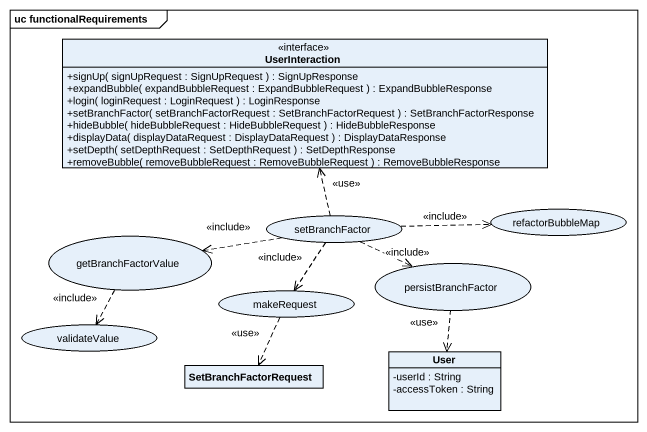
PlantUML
@startuml
mainframe uc functionalRequirements
allowmixing
hide circle
hide empty members
skinparam classAttributeIconSize 0
interface UserInteraction {
  +signUp( signUpRequest : SignUpRequest ) : SignUpResponse
  +expandBubble( expandBubbleRequest : ExpandBubbleRequest ) : ExpandBubbleResponse
  +login( loginRequest : LoginRequest ) : LoginResponse
  +setBranchFactor( setBranchFactorRequest : SetBranchFactorRequest ) : SetBranchFactorResponse
  +hideBubble( hideBubbleRequest : HideBubbleRequest ) : HideBubbleResponse
  +displayData( displayDataRequest : DisplayDataRequest ) : DisplayDataResponse
  +setDepth( setDepthRequest : SetDepthRequest ) : SetDepthResponse
  +removeBubble( removeBubbleRequest : RemoveBubbleRequest ) : RemoveBubbleResponse
}
usecase getBranchFactorValue
usecase setBranchFactor
usecase refactorBubbleMap
usecase persistBranchFactor
usecase validateValue
usecase makeRequest
class SetBranchFactorRequest
class User {
  -userId : String
  -accessToken : String
}
getBranchFactorValue ..> validateValue : <<include>>
setBranchFactor .up.> UserInteraction : <<use>>
setBranchFactor .left.> getBranchFactorValue : <<include>>
setBranchFactor .right.> refactorBubbleMap : <<include>>
setBranchFactor .right.> persistBranchFactor : <<include>>
setBranchFactor ..> makeRequest : <<include>>
persistBranchFactor ..> User : <<use>>
makeRequest ..> SetBranchFactorRequest : <<use>>
@enduml
